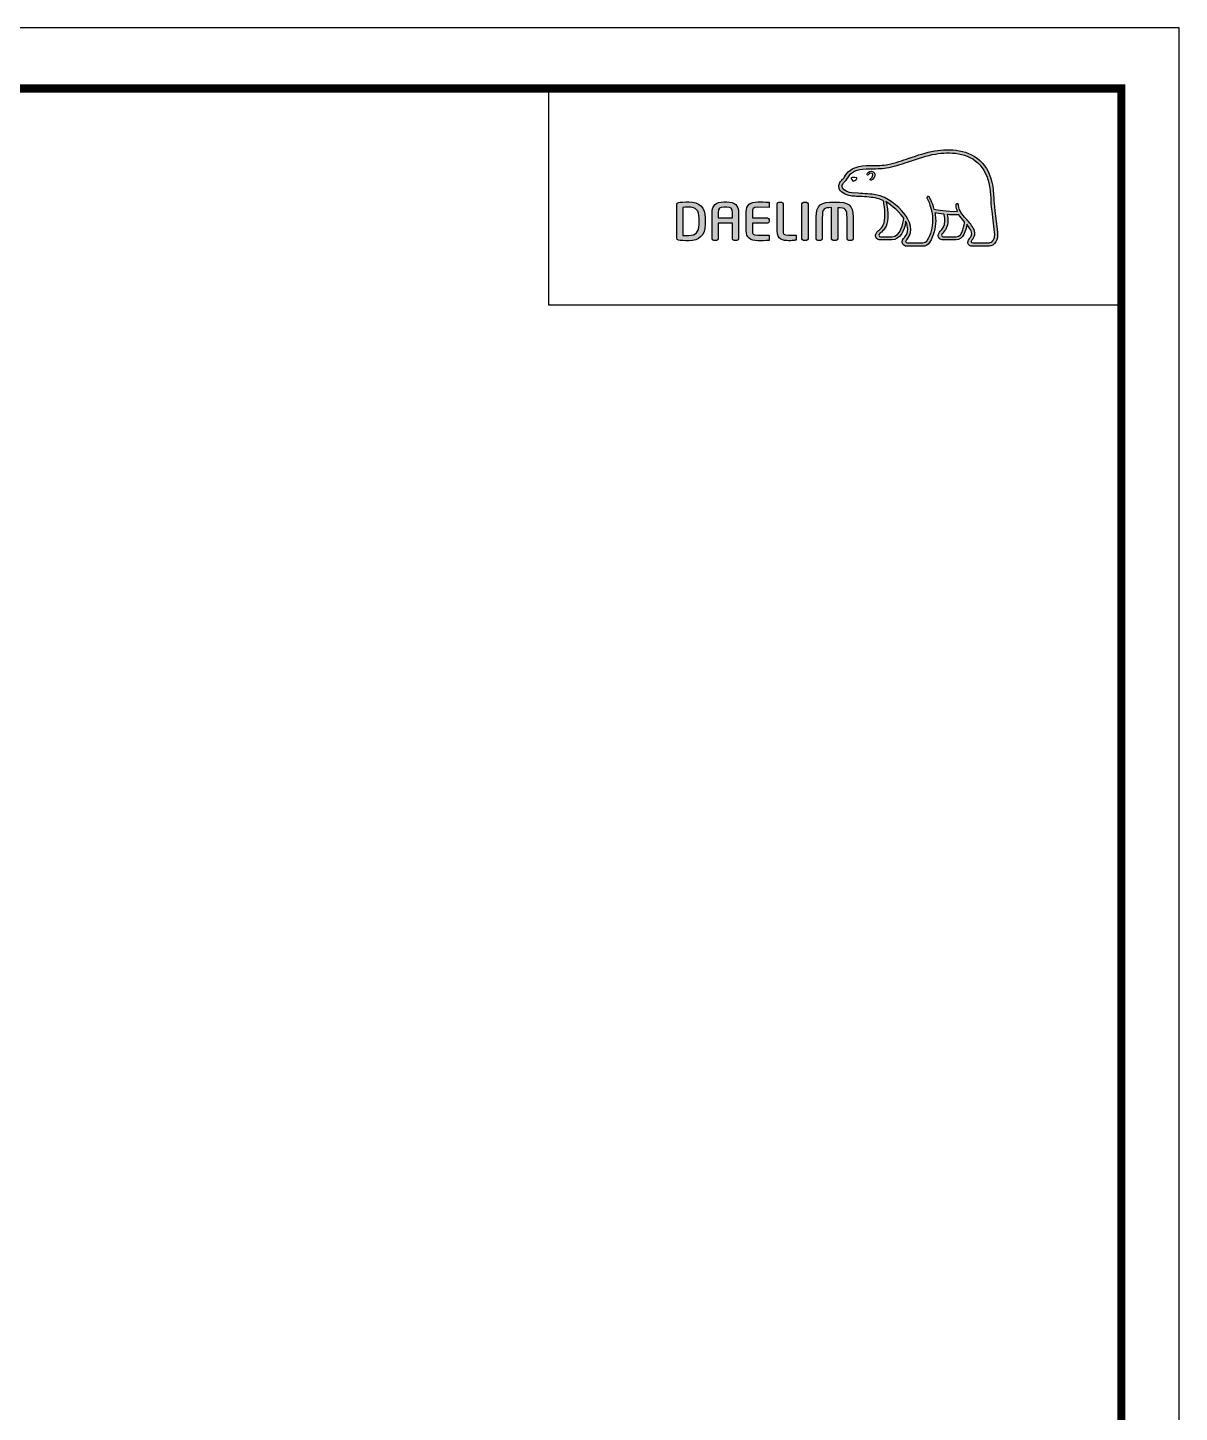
# Model space of a CAD drawing. Extents: x 2474 to 3264, y 0 to 579.
# Drawn here: x 3009.9 to 3263.9, y 273.3 to 578.8 of the extents above; entities that cross this region are included whole.
import ezdxf

# ---------------------------------------------------------------- set-up
doc = ezdxf.new("R2010")
doc.units = 0
doc.header["$LTSCALE"] = 10
doc.header["$MEASUREMENT"] = 0
doc.layers.get('0').update_dxf_attribs({"linetype": 'CONTINUOUS'})
doc.layers.add('레이어 1', color=7, linetype='CONTINUOUS')

msp = doc.modelspace()

# ---------------------------------------------------------------- hatches: boundary and pattern name
at = {"layer": '레이어 1'}
h = msp.add_hatch(color=5, dxfattribs=at)
h.dxf.hatch_style = 1
edge = h.paths.add_edge_path(flags=16)
edge.add_spline(control_points=[(3222.61, 531.63), (3222.27, 531.24), (3221.84, 531.24), (3221.82, 531.24), (3221.82, 531.24), (3218.36, 531.24), (3218.36, 531.24), (3218.23, 531.24), (3218.13, 531.27), (3218.07, 531.34), (3218.02, 531.39), (3217.99, 531.47), (3217.99, 531.56), (3217.99, 531.76), (3218.13, 531.94), (3218.28, 532.13), (3218.42, 532.31), (3218.56, 532.48), (3218.63, 532.69), (3218.82, 533.2), (3218.8, 533.74), (3218.58, 534.22), (3218.17, 535.09), (3217.56, 535.77), (3216.97, 536.43), (3216.97, 536.43), (3216.77, 536.65), (3216.77, 536.65), (3216.01, 537.5), (3215.22, 538.38), (3215.16, 539.58), (3215.14, 539.82), (3215.03, 539.96), (3214.88, 539.95), (3214.88, 539.95), (3214.66, 539.84), (3214.65, 539.84), (3214.59, 539.78), (3214.56, 539.68), (3214.56, 539.56), (3214.56, 539.56), (3214.56, 539.52), (3214.56, 539.52), (3214.59, 539.09), (3214.69, 538.67), (3214.88, 538.23), (3214.88, 538.23), (3214.89, 538.18), (3214.89, 538.18), (3214.89, 538.18), (3214.85, 538.18), (3214.85, 538.18), (3212.62, 538.09), (3210.44, 538.51), (3209.8, 538.67), (3209.41, 540.26), (3208.77, 541.31), (3208.74, 541.36), (3208.69, 541.44), (3208.61, 541.5), (3208.53, 541.52), (3208.53, 541.52), (3208.35, 541.5), (3208.32, 541.49), (3208.31, 541.47), (3208.27, 541.43), (3208.2, 541.33), (3208.2, 541.33), (3208.19, 541.25), (3208.19, 541.25), (3208.19, 541.25), (3208.25, 541.04), (3208.25, 541.04), (3208.3, 540.96), (3209.44, 538.96), (3209.44, 536.31), (3209.44, 534.68), (3209.01, 533.13), (3208.17, 531.73), (3207.96, 531.39), (3207.7, 531.24), (3207.3, 531.24), (3207.3, 531.24), (3203.89, 531.24), (3203.89, 531.24), (3203.77, 531.24), (3203.54, 531.32), (3203.54, 531.57), (3203.54, 531.7), (3203.66, 531.93), (3203.87, 532.16), (3205.3, 533.75), (3204.48, 536.22), (3203.11, 537.85), (3201.79, 539.42), (3199.64, 541.4), (3196.88, 541.89), (3195.9, 542.06), (3194.3, 542.16), (3193, 542.24), (3193, 542.24), (3191.68, 542.31), (3191.68, 542.31), (3191.01, 542.36), (3189.9, 542.78), (3189.56, 543.42), (3189.42, 543.69), (3189.43, 543.96), (3189.61, 544.27), (3189.72, 544.45), (3189.88, 544.61), (3190.07, 544.81), (3190.29, 545.03), (3190.51, 545.25), (3190.68, 545.55), (3190.68, 545.55), (3190.73, 545.65), (3190.73, 545.65), (3191.39, 546.91), (3192.75, 547.57), (3194.77, 547.63), (3194.77, 547.63), (3195.91, 547.64), (3195.91, 547.64), (3197.16, 547.65), (3198.58, 547.65), (3199.75, 547.9), (3201.39, 548.26), (3203.03, 548.82), (3204.48, 549.31), (3204.48, 549.31), (3204.53, 549.33), (3204.53, 549.33), (3206.32, 549.94), (3208.18, 550.57), (3210.07, 550.88), (3213.11, 551.39), (3217.28, 551.37), (3219.9, 548.43), (3221.11, 547.06), (3221.86, 545.19), (3222.12, 542.85), (3222.12, 542.85), (3222.11, 542.86), (3222.1, 542.87), (3222.12, 542.82), (3222.14, 542.56), (3222.25, 541.07), (3222.28, 540.36), (3222.31, 539.62), (3222.5, 538.25), (3222.5, 538.25), (3223.03, 533.67), (3223.03, 533.67), (3223.03, 533.67), (3223.06, 533.11), (3223.06, 533.11), (3223.06, 532.45), (3222.91, 531.95), (3222.61, 531.63)], knot_values=[0, 0, 0, 0, 1, 1, 1, 2, 2, 2, 3, 3, 3, 4, 4, 4, 5, 5, 5, 6, 6, 6, 7, 7, 7, 8, 8, 8, 9, 9, 9, 10, 10, 10, 11, 11, 11, 12, 12, 12, 13, 13, 13, 14, 14, 14, 15, 15, 15, 16, 16, 16, 17, 17, 17, 18, 18, 18, 19, 19, 19, 20, 20, 20, 21, 21, 21, 22, 22, 22, 23, 23, 23, 24, 24, 24, 25, 25, 25, 26, 26, 26, 27, 27, 27, 28, 28, 28, 29, 29, 29, 30, 30, 30, 31, 31, 31, 32, 32, 32, 33, 33, 33, 34, 34, 34, 35, 35, 35, 36, 36, 36, 37, 37, 37, 38, 38, 38, 39, 39, 39, 40, 40, 40, 41, 41, 41, 42, 42, 42, 43, 43, 43, 44, 44, 44, 45, 45, 45, 46, 46, 46, 47, 47, 47, 48, 48, 48, 49, 49, 49, 50, 50, 50, 51, 51, 51, 52, 52, 52, 53, 53, 53, 53], degree=3, periodic=0)
edge = h.paths.add_edge_path(flags=16)
edge.add_spline(control_points=[(3214.61, 532.62), (3214.61, 532.62), (3211.78, 532.62), (3211.78, 532.62), (3211.57, 532.62), (3211.41, 532.78), (3211.41, 533), (3211.41, 533.14), (3211.54, 533.33), (3211.66, 533.46), (3212.24, 534.01), (3212.82, 534.77), (3212.82, 536.21), (3212.82, 536.21), (3212.79, 536.86), (3212.79, 536.86), (3212.79, 536.86), (3212.68, 537.5), (3212.68, 537.5), (3212.68, 537.5), (3212.68, 537.54), (3212.68, 537.54), (3212.68, 537.54), (3212.72, 537.54), (3212.72, 537.54), (3213.24, 537.5), (3214.27, 537.44), (3215.25, 537.49), (3215.5, 537.09), (3215.9, 536.58), (3216.48, 535.91), (3216.45, 535.57), (3216.18, 532.62), (3214.61, 532.62)], knot_values=[0, 0, 0, 0, 1, 1, 1, 2, 2, 2, 3, 3, 3, 4, 4, 4, 5, 5, 5, 6, 6, 6, 7, 7, 7, 8, 8, 8, 9, 9, 9, 10, 10, 10, 11, 11, 11, 11], degree=3, periodic=0)
edge = h.paths.add_edge_path(flags=16)
edge.add_spline(control_points=[(3200.43, 532.62), (3200.43, 532.62), (3197.95, 532.62), (3197.95, 532.62), (3197.77, 532.62), (3197.57, 532.77), (3197.57, 533), (3197.57, 533.13), (3197.68, 533.3), (3197.89, 533.47), (3198.52, 533.97), (3199.47, 534.73), (3199.58, 536.82), (3199.58, 536.82), (3199.59, 537.39), (3199.59, 537.39), (3199.59, 538.28), (3199.39, 539.35), (3199.19, 540.31), (3199.19, 540.31), (3199.16, 540.4), (3199.16, 540.4), (3199.16, 540.4), (3199.24, 540.34), (3199.24, 540.34), (3199.61, 540.11), (3201.64, 538.74), (3203.08, 536.71), (3202.96, 535.75), (3202.41, 532.62), (3200.43, 532.62)], knot_values=[0, 0, 0, 0, 1, 1, 1, 2, 2, 2, 3, 3, 3, 4, 4, 4, 5, 5, 5, 6, 6, 6, 7, 7, 7, 8, 8, 8, 9, 9, 9, 10, 10, 10, 10], degree=3, periodic=0)
edge = h.paths.add_edge_path()
edge.add_spline(control_points=[(3223.73, 533.74), (3223.73, 533.74), (3223.2, 538.35), (3223.2, 538.35), (3223, 539.72), (3222.98, 540.46), (3222.95, 541.11), (3222.95, 541.11), (3222.82, 542.92), (3222.82, 542.92), (3222.54, 545.41), (3221.74, 547.42), (3220.43, 548.89), (3217.59, 552.07), (3213.17, 552.11), (3209.96, 551.58), (3207.99, 551.25), (3206.1, 550.61), (3204.28, 549.98), (3204.28, 549.98), (3204.22, 549.96), (3204.22, 549.96), (3202.8, 549.48), (3201.18, 548.93), (3199.6, 548.59), (3198.51, 548.36), (3197.15, 548.34), (3195.94, 548.34), (3195.94, 548.34), (3194.75, 548.32), (3194.75, 548.32), (3192.46, 548.27), (3190.9, 547.47), (3190.11, 545.97), (3190.11, 545.97), (3190.07, 545.9), (3190.07, 545.9), (3189.94, 545.67), (3189.75, 545.48), (3189.58, 545.31), (3189.39, 545.11), (3189.17, 544.9), (3189.01, 544.62), (3188.84, 544.34), (3188.76, 544.06), (3188.76, 543.78), (3188.76, 543.54), (3188.82, 543.31), (3188.93, 543.09), (3189.42, 542.17), (3190.81, 541.68), (3191.64, 541.62), (3191.64, 541.62), (3192.86, 541.54), (3192.89, 541.54), (3194.11, 541.47), (3195.78, 541.37), (3196.76, 541.2), (3197.33, 541.1), (3197.98, 540.9), (3198.57, 540.61), (3198.62, 540.46), (3198.93, 539.08), (3198.93, 537.39), (3198.93, 537.39), (3198.91, 536.85), (3198.91, 536.85), (3198.82, 535.06), (3198.04, 534.44), (3197.47, 533.98), (3197.42, 533.93), (3196.91, 533.51), (3196.87, 533), (3196.84, 532.72), (3196.93, 532.45), (3197.1, 532.26), (3197.29, 532.06), (3197.58, 531.96), (3197.95, 531.96), (3197.95, 531.96), (3200.43, 531.96), (3200.43, 531.96), (3202.29, 531.96), (3203.21, 533.96), (3203.49, 535.83), (3203.49, 535.83), (3203.49, 536.09), (3203.49, 536.09), (3203.49, 536.09), (3203.57, 535.96), (3203.57, 535.96), (3203.81, 535.43), (3203.95, 534.8), (3203.95, 534.32), (3203.95, 533.65), (3203.74, 533.07), (3203.35, 532.63), (3203.25, 532.53), (3202.75, 532.02), (3202.75, 531.5), (3202.75, 531.5), (3202.76, 531.42), (3202.76, 531.42), (3202.83, 530.81), (3203.32, 530.54), (3203.78, 530.54), (3203.78, 530.54), (3207.3, 530.54), (3207.3, 530.54), (3207.94, 530.54), (3208.44, 530.83), (3208.77, 531.37), (3209.67, 532.86), (3210.12, 534.47), (3210.12, 536.17), (3210.12, 536.7), (3210.07, 537.27), (3209.97, 537.85), (3209.97, 537.85), (3209.96, 537.9), (3209.96, 537.9), (3209.96, 537.9), (3210.01, 537.89), (3210.01, 537.89), (3210.43, 537.81), (3211.12, 537.69), (3211.96, 537.6), (3211.96, 537.6), (3211.98, 537.6), (3211.98, 537.6), (3211.98, 537.6), (3212.1, 536.95), (3212.1, 536.95), (3212.1, 536.95), (3212.12, 536.8), (3212.12, 536.8), (3212.12, 536.8), (3212.16, 536.22), (3212.16, 536.22), (3212.16, 534.85), (3211.53, 534.26), (3211.2, 533.94), (3211.19, 533.93), (3210.73, 533.46), (3210.68, 533.04), (3210.68, 533.04), (3210.66, 532.91), (3210.66, 532.91), (3210.66, 532.77), (3210.69, 532.52), (3210.92, 532.28), (3211.13, 532.06), (3211.44, 531.96), (3211.86, 531.96), (3211.86, 531.96), (3214.61, 531.96), (3214.61, 531.96), (3216.28, 531.96), (3216.78, 534.08), (3216.98, 535.26), (3216.98, 535.26), (3216.99, 535.39), (3216.99, 535.39), (3216.99, 535.39), (3217.06, 535.3), (3217.06, 535.3), (3217.44, 534.81), (3217.78, 534.26), (3217.94, 533.92), (3218.02, 533.74), (3218.07, 533.55), (3218.07, 533.35), (3218.07, 533.35), (3218.01, 532.95), (3218.01, 532.95), (3217.94, 532.74), (3217.8, 532.54), (3217.65, 532.35), (3217.44, 532.07), (3217.22, 531.79), (3217.22, 531.44), (3217.22, 531.44), (3217.24, 531.25), (3217.24, 531.25), (3217.34, 530.79), (3217.72, 530.54), (3218.29, 530.54), (3218.29, 530.54), (3221.82, 530.54), (3221.82, 530.54), (3221.89, 530.54), (3222.58, 530.56), (3223.12, 531.14), (3223.55, 531.61), (3223.76, 532.25), (3223.76, 533.1), (3223.76, 533.1), (3223.73, 533.73), (3223.73, 533.74)], knot_values=[0, 0, 0, 0, 1, 1, 1, 2, 2, 2, 3, 3, 3, 4, 4, 4, 5, 5, 5, 6, 6, 6, 7, 7, 7, 8, 8, 8, 9, 9, 9, 10, 10, 10, 11, 11, 11, 12, 12, 12, 13, 13, 13, 14, 14, 14, 15, 15, 15, 16, 16, 16, 17, 17, 17, 18, 18, 18, 19, 19, 19, 20, 20, 20, 21, 21, 21, 22, 22, 22, 23, 23, 23, 24, 24, 24, 25, 25, 25, 26, 26, 26, 27, 27, 27, 28, 28, 28, 29, 29, 29, 30, 30, 30, 31, 31, 31, 32, 32, 32, 33, 33, 33, 34, 34, 34, 35, 35, 35, 36, 36, 36, 37, 37, 37, 38, 38, 38, 39, 39, 39, 40, 40, 40, 41, 41, 41, 42, 42, 42, 43, 43, 43, 44, 44, 44, 45, 45, 45, 46, 46, 46, 47, 47, 47, 48, 48, 48, 49, 49, 49, 50, 50, 50, 51, 51, 51, 52, 52, 52, 53, 53, 53, 54, 54, 54, 55, 55, 55, 56, 56, 56, 57, 57, 57, 58, 58, 58, 59, 59, 59, 60, 60, 60, 61, 61, 61, 62, 62, 62, 63, 63, 63, 64, 64, 64, 65, 65, 65, 66, 66, 66, 66], degree=3, periodic=0)
edge = h.paths.add_edge_path(flags=0)
edge.add_spline(control_points=[(3191.58, 545.64), (3191.58, 545.64), (3192.09, 545.87), (3192.73, 545.63), (3192.73, 545.63), (3192.81, 545.59), (3192.71, 545.45), (3192.4, 545.03), (3192.09, 544.94), (3192.09, 544.94), (3192.09, 544.94), (3191.87, 544.86), (3191.75, 545.02), (3191.49, 545.31), (3191.49, 545.48), (3191.49, 545.48), (3191.49, 545.48), (3191.46, 545.61), (3191.58, 545.64)], knot_values=[0, 0, 0, 0, 1, 1, 1, 2, 2, 2, 3, 3, 3, 4, 4, 4, 5, 5, 5, 6, 6, 6, 6], degree=3, periodic=0)
edge = h.paths.add_edge_path(flags=0)
edge.add_spline(control_points=[(3194.97, 546.58), (3194.89, 546.5), (3194.88, 546.36), (3194.97, 546.29), (3195.05, 546.22), (3195.18, 546.23), (3195.26, 546.32), (3195.3, 546.36), (3195.72, 546.86), (3196.08, 546.6), (3196.22, 546.51), (3196.27, 546.37), (3196.25, 546.2), (3196.22, 545.92), (3195.98, 545.6), (3195.81, 545.49), (3195.71, 545.43), (3195.65, 545.31), (3195.7, 545.21), (3195.74, 545.11), (3195.87, 545.08), (3195.97, 545.13), (3196.27, 545.27), (3196.66, 545.76), (3196.71, 546.21), (3196.74, 546.53), (3196.6, 546.78), (3196.35, 546.96), (3195.81, 547.34), (3195.19, 546.83), (3194.97, 546.58)], knot_values=[0, 0, 0, 0, 1, 1, 1, 2, 2, 2, 3, 3, 3, 4, 4, 4, 5, 5, 5, 6, 6, 6, 7, 7, 7, 8, 8, 8, 9, 9, 9, 10, 10, 10, 10], degree=3, periodic=0)
edge = h.paths.add_edge_path(flags=0)
edge.add_spline(control_points=[(3194.9, 546.21), (3194.9, 546.21), (3194.9, 546.21), (3194.9, 546.21), (3194.9, 546.21), (3194.9, 546.21), (3194.9, 546.21)], knot_values=[0, 0, 0, 0, 1, 1, 1, 2, 2, 2, 2], degree=3, periodic=0)
h = msp.add_hatch(color=5, dxfattribs=at)
h.dxf.hatch_style = 2
edge = h.paths.add_edge_path()
edge.add_spline(control_points=[(3157.93, 535.31), (3157.93, 533.7), (3157.19, 532.92), (3155.68, 532.92), (3155.68, 532.92), (3154.65, 532.93), (3154.38, 532.94), (3154.38, 532.94), (3154.38, 539.11), (3154.38, 539.11), (3154.91, 539.16), (3155.68, 539.17), (3155.68, 539.17), (3157.23, 539.17), (3157.93, 538.43), (3157.93, 536.78), (3157.93, 536.78), (3157.93, 535.31), (3157.93, 535.31)], knot_values=[0, 0, 0, 0, 1, 1, 1, 2, 2, 2, 3, 3, 3, 4, 4, 4, 5, 5, 5, 6, 6, 6, 6], degree=3, periodic=0)
edge = h.paths.add_edge_path()
edge.add_spline(control_points=[(3155.68, 540.33), (3154.84, 540.33), (3153.76, 540.28), (3153.4, 540.22), (3153.18, 540.18), (3153.03, 540.02), (3153.03, 539.8), (3153.03, 539.8), (3153.03, 532.29), (3153.03, 532.29), (3153.03, 532.06), (3153.18, 531.9), (3153.41, 531.86), (3153.75, 531.81), (3154.83, 531.76), (3155.68, 531.76), (3158.02, 531.76), (3159.26, 532.99), (3159.26, 535.31), (3159.26, 535.31), (3159.26, 536.78), (3159.26, 536.78), (3159.26, 539.1), (3158.02, 540.33), (3155.68, 540.33)], knot_values=[0, 0, 0, 0, 1, 1, 1, 2, 2, 2, 3, 3, 3, 4, 4, 4, 5, 5, 5, 6, 6, 6, 7, 7, 7, 8, 8, 8, 8], degree=3, periodic=0)
h = msp.add_hatch(color=5, dxfattribs=at)
h.dxf.hatch_style = 2
edge = h.paths.add_edge_path()
edge.add_spline(control_points=[(3165.3, 536.79), (3165.3, 536.79), (3162.14, 536.79), (3162.14, 536.79), (3162.14, 536.91), (3162.14, 537.92), (3162.14, 537.92), (3162.14, 538.97), (3162.46, 539.15), (3163.4, 539.15), (3163.4, 539.15), (3164.05, 539.15), (3164.05, 539.15), (3164.99, 539.15), (3165.3, 538.97), (3165.3, 537.92), (3165.3, 537.92), (3165.3, 536.91), (3165.3, 536.79)], knot_values=[0, 0, 0, 0, 1, 1, 1, 2, 2, 2, 3, 3, 3, 4, 4, 4, 5, 5, 5, 6, 6, 6, 6], degree=3, periodic=0)
edge = h.paths.add_edge_path()
edge.add_spline(control_points=[(3164.05, 540.33), (3164.05, 540.33), (3163.4, 540.33), (3163.4, 540.33), (3161.61, 540.33), (3160.81, 539.59), (3160.81, 537.92), (3160.81, 537.92), (3160.81, 532.2), (3160.81, 532.2), (3160.81, 532), (3160.97, 531.83), (3161.17, 531.83), (3161.17, 531.83), (3161.79, 531.83), (3161.79, 531.83), (3162.01, 531.83), (3162.14, 532.02), (3162.14, 532.2), (3162.14, 532.2), (3162.14, 535.49), (3162.14, 535.61), (3162.14, 535.61), (3165.3, 535.61), (3165.3, 535.61), (3165.3, 535.49), (3165.3, 532.2), (3165.3, 532.2), (3165.3, 532), (3165.46, 531.83), (3165.66, 531.83), (3165.66, 531.83), (3166.28, 531.83), (3166.28, 531.83), (3166.5, 531.83), (3166.64, 532.03), (3166.64, 532.2), (3166.64, 532.2), (3166.64, 537.92), (3166.64, 537.92), (3166.64, 539.59), (3165.84, 540.33), (3164.05, 540.33)], knot_values=[0, 0, 0, 0, 1, 1, 1, 2, 2, 2, 3, 3, 3, 4, 4, 4, 5, 5, 5, 6, 6, 6, 7, 7, 7, 8, 8, 8, 9, 9, 9, 10, 10, 10, 11, 11, 11, 12, 12, 12, 13, 13, 13, 14, 14, 14, 14], degree=3, periodic=0)
h = msp.add_hatch(color=5, dxfattribs=at)
h.dxf.hatch_style = 2
edge = h.paths.add_edge_path()
edge.add_spline(control_points=[(3168.34, 538.15), (3168.34, 538.15), (3168.34, 533.94), (3168.34, 533.94), (3168.34, 532.47), (3169.18, 531.76), (3170.91, 531.76), (3171.67, 531.76), (3172.71, 531.77), (3173.12, 531.81), (3173.12, 531.81), (3173.33, 531.83), (3173.33, 531.83), (3173.33, 531.83), (3173.39, 531.84), (3173.39, 531.84), (3173.39, 531.84), (3173.39, 532.96), (3173.39, 532.96), (3173.39, 532.96), (3170.92, 532.96), (3170.92, 532.96), (3169.68, 532.96), (3169.68, 533.31), (3169.68, 533.94), (3169.68, 533.94), (3169.68, 535.5), (3169.68, 535.62), (3169.81, 535.62), (3173, 535.62), (3173, 535.62), (3173.21, 535.62), (3173.38, 535.79), (3173.38, 535.99), (3173.38, 535.99), (3173.38, 536.41), (3173.38, 536.41), (3173.38, 536.61), (3173.21, 536.78), (3173, 536.78), (3173, 536.78), (3169.81, 536.78), (3169.68, 536.78), (3169.68, 536.9), (3169.68, 538.15), (3169.68, 538.15), (3169.68, 538.78), (3169.68, 539.13), (3170.92, 539.13), (3170.92, 539.13), (3173.38, 539.12), (3173.38, 539.12), (3173.38, 539.12), (3173.38, 540.24), (3173.38, 540.24), (3173.38, 540.24), (3173.12, 540.26), (3173.12, 540.26), (3172.64, 540.31), (3171.52, 540.33), (3170.91, 540.33), (3169.18, 540.33), (3168.34, 539.62), (3168.34, 538.15)], knot_values=[0, 0, 0, 0, 1, 1, 1, 2, 2, 2, 3, 3, 3, 4, 4, 4, 5, 5, 5, 6, 6, 6, 7, 7, 7, 8, 8, 8, 9, 9, 9, 10, 10, 10, 11, 11, 11, 12, 12, 12, 13, 13, 13, 14, 14, 14, 15, 15, 15, 16, 16, 16, 17, 17, 17, 18, 18, 18, 19, 19, 19, 20, 20, 20, 21, 21, 21, 21], degree=3, periodic=0)
h = msp.add_hatch(color=5, dxfattribs=at)
h.dxf.hatch_style = 2
edge = h.paths.add_edge_path()
edge.add_spline(control_points=[(3175.53, 540.25), (3175.32, 540.25), (3175.15, 540.08), (3175.15, 539.88), (3175.15, 539.88), (3175.15, 533.94), (3175.15, 533.94), (3175.15, 532.01), (3176.47, 531.76), (3177.62, 531.76), (3178.46, 531.76), (3178.68, 531.79), (3178.93, 531.83), (3178.93, 531.83), (3179.08, 531.86), (3179.08, 531.86), (3179.07, 531.86), (3179.27, 531.88), (3179.27, 531.88), (3179.27, 531.88), (3179.33, 531.89), (3179.33, 531.89), (3179.33, 531.89), (3179.33, 532.96), (3179.33, 532.96), (3179.33, 532.96), (3177.63, 532.96), (3177.63, 532.96), (3176.49, 532.96), (3176.49, 533.39), (3176.49, 533.81), (3176.49, 533.81), (3176.49, 539.88), (3176.49, 539.88), (3176.49, 540.08), (3176.31, 540.25), (3176.11, 540.25), (3176.11, 540.25), (3175.53, 540.25), (3175.53, 540.25)], knot_values=[0, 0, 0, 0, 1, 1, 1, 2, 2, 2, 3, 3, 3, 4, 4, 4, 5, 5, 5, 6, 6, 6, 7, 7, 7, 8, 8, 8, 9, 9, 9, 10, 10, 10, 11, 11, 11, 12, 12, 12, 13, 13, 13, 13], degree=3, periodic=0)
h = msp.add_hatch(color=5, dxfattribs=at)
h.dxf.hatch_style = 2
edge = h.paths.add_edge_path()
edge.add_spline(control_points=[(3180.98, 540.25), (3180.76, 540.25), (3180.63, 540.07), (3180.63, 539.89), (3180.63, 539.89), (3180.63, 532.2), (3180.63, 532.2), (3180.63, 532), (3180.79, 531.83), (3180.98, 531.83), (3180.98, 531.83), (3181.61, 531.83), (3181.61, 531.83), (3181.83, 531.83), (3181.96, 532.02), (3181.96, 532.2), (3181.96, 532.2), (3181.96, 539.89), (3181.96, 539.89), (3181.96, 540.09), (3181.81, 540.25), (3181.61, 540.25), (3181.61, 540.25), (3180.98, 540.25), (3180.98, 540.25)], knot_values=[0, 0, 0, 0, 1, 1, 1, 2, 2, 2, 3, 3, 3, 4, 4, 4, 5, 5, 5, 6, 6, 6, 7, 7, 7, 8, 8, 8, 8], degree=3, periodic=0)
h = msp.add_hatch(color=5, dxfattribs=at)
h.dxf.hatch_style = 2
edge = h.paths.add_edge_path()
edge.add_spline(control_points=[(3183.76, 536.94), (3183.76, 536.94), (3183.76, 532.2), (3183.76, 532.2), (3183.76, 532), (3183.92, 531.83), (3184.12, 531.83), (3184.12, 531.83), (3184.75, 531.83), (3184.75, 531.83), (3184.98, 531.83), (3185.11, 532.02), (3185.11, 532.2), (3185.11, 532.2), (3185.11, 536.82), (3185.11, 536.82), (3185.11, 538.85), (3185.45, 539.05), (3187.17, 539.06), (3187.17, 538.93), (3187.17, 532.2), (3187.17, 532.2), (3187.17, 531.99), (3187.33, 531.83), (3187.53, 531.83), (3187.53, 531.83), (3188.15, 531.83), (3188.15, 531.83), (3188.37, 531.83), (3188.51, 532.02), (3188.51, 532.2), (3188.51, 532.2), (3188.51, 538.91), (3188.51, 539.04), (3189.31, 539.04), (3189.88, 538.97), (3190.18, 538.67), (3190.51, 538.35), (3190.57, 537.74), (3190.57, 536.82), (3190.57, 536.82), (3190.57, 532.2), (3190.57, 532.2), (3190.57, 532), (3190.73, 531.83), (3190.93, 531.83), (3190.93, 531.83), (3191.56, 531.83), (3191.56, 531.83), (3191.79, 531.83), (3191.92, 532.03), (3191.92, 532.2), (3191.92, 532.2), (3191.92, 536.94), (3191.92, 536.94), (3191.92, 539.8), (3190.9, 540.29), (3187.85, 540.29), (3184.78, 540.29), (3183.76, 539.8), (3183.76, 536.94)], knot_values=[0, 0, 0, 0, 1, 1, 1, 2, 2, 2, 3, 3, 3, 4, 4, 4, 5, 5, 5, 6, 6, 6, 7, 7, 7, 8, 8, 8, 9, 9, 9, 10, 10, 10, 11, 11, 11, 12, 12, 12, 13, 13, 13, 14, 14, 14, 15, 15, 15, 16, 16, 16, 17, 17, 17, 18, 18, 18, 19, 19, 19, 20, 20, 20, 20], degree=3, periodic=0)

# ---------------------------------------------------------------- linework, layer by layer
at = {"color": 5, "ltscale": 0.5}
msp.add_line((3124.82, 517.52), (3124.82, 565.07), dxfattribs=at)
at = {"color": 5}
msp.add_line((3200.32, 531.96), (3200.32, 531.96), dxfattribs=at)
at = {"color": 5, "ltscale": 40}
msp.add_line((3251.07, 517.52), (3124.82, 517.52), dxfattribs=at)
at = {"ltscale": 0.5}
msp.add_lwpolyline([(2473.97, 0), (3263.85, 0), (3263.85, 578.76), (2473.97, 578.76)], close=True, dxfattribs=at)
at = {"color": 5, "linetype": 'ByBlock', "lineweight": 200, "const_width": 1.82}
msp.add_lwpolyline([(2486.67, 24.78), (3251.07, 24.78), (3251.07, 565.32), (2486.67, 565.32)], close=True, dxfattribs=at)
at = {"layer": '레이어 1', "color": 5}
for points, knots in [([(3223.73, 533.74), (3223.73, 533.74), (3223.2, 538.35), (3223.2, 538.35), (3223, 539.72), (3222.98, 540.46), (3222.95, 541.11), (3222.95, 541.11), (3222.82, 542.92), (3222.82, 542.92), (3222.54, 545.41), (3221.74, 547.42), (3220.43, 548.89), (3217.59, 552.07), (3213.17, 552.11), (3209.96, 551.58), (3207.99, 551.25), (3206.1, 550.61), (3204.28, 549.98), (3204.28, 549.98), (3204.22, 549.96), (3204.22, 549.96), (3202.8, 549.48), (3201.18, 548.93), (3199.6, 548.59), (3198.51, 548.36), (3197.15, 548.34), (3195.94, 548.34), (3195.94, 548.34), (3194.75, 548.32), (3194.75, 548.32), (3192.46, 548.27), (3190.9, 547.47), (3190.11, 545.97), (3190.11, 545.97), (3190.07, 545.9), (3190.07, 545.9), (3189.94, 545.67), (3189.75, 545.48), (3189.58, 545.31), (3189.39, 545.11), (3189.17, 544.9), (3189.01, 544.62), (3188.84, 544.34), (3188.76, 544.06), (3188.76, 543.78), (3188.76, 543.54), (3188.82, 543.31), (3188.93, 543.09), (3189.42, 542.17), (3190.81, 541.68), (3191.64, 541.62), (3191.64, 541.62), (3192.86, 541.54), (3192.89, 541.54), (3194.11, 541.47), (3195.78, 541.37), (3196.76, 541.2), (3197.33, 541.1), (3197.98, 540.9), (3198.57, 540.61), (3198.62, 540.46), (3198.93, 539.08), (3198.93, 537.39), (3198.93, 537.39), (3198.91, 536.85), (3198.91, 536.85), (3198.82, 535.06), (3198.04, 534.44), (3197.47, 533.98), (3197.42, 533.93), (3196.91, 533.51), (3196.87, 533), (3196.84, 532.72), (3196.93, 532.45), (3197.1, 532.26), (3197.29, 532.06), (3197.58, 531.96), (3197.95, 531.96), (3197.95, 531.96), (3200.43, 531.96), (3200.43, 531.96), (3202.29, 531.96), (3203.21, 533.96), (3203.49, 535.83), (3203.49, 535.83), (3203.49, 536.09), (3203.49, 536.09), (3203.49, 536.09), (3203.57, 535.96), (3203.57, 535.96), (3203.81, 535.43), (3203.95, 534.8), (3203.95, 534.32), (3203.95, 533.65), (3203.74, 533.07), (3203.35, 532.63), (3203.25, 532.53), (3202.75, 532.02), (3202.75, 531.5), (3202.75, 531.5), (3202.76, 531.42), (3202.76, 531.42), (3202.83, 530.81), (3203.32, 530.54), (3203.78, 530.54), (3203.78, 530.54), (3207.3, 530.54), (3207.3, 530.54), (3207.94, 530.54), (3208.44, 530.83), (3208.77, 531.37), (3209.67, 532.86), (3210.12, 534.47), (3210.12, 536.17), (3210.12, 536.7), (3210.07, 537.27), (3209.97, 537.85), (3209.97, 537.85), (3209.96, 537.9), (3209.96, 537.9), (3209.96, 537.9), (3210.01, 537.89), (3210.01, 537.89), (3210.43, 537.81), (3211.12, 537.69), (3211.96, 537.6), (3211.96, 537.6), (3211.98, 537.6), (3211.98, 537.6), (3211.98, 537.6), (3212.1, 536.95), (3212.1, 536.95), (3212.1, 536.95), (3212.12, 536.8), (3212.12, 536.8), (3212.12, 536.8), (3212.16, 536.22), (3212.16, 536.22), (3212.16, 534.85), (3211.53, 534.26), (3211.2, 533.94), (3211.19, 533.93), (3210.73, 533.46), (3210.68, 533.04), (3210.68, 533.04), (3210.66, 532.91), (3210.66, 532.91), (3210.66, 532.77), (3210.69, 532.52), (3210.92, 532.28), (3211.13, 532.06), (3211.44, 531.96), (3211.86, 531.96), (3211.86, 531.96), (3214.61, 531.96), (3214.61, 531.96), (3216.28, 531.96), (3216.78, 534.08), (3216.98, 535.26), (3216.98, 535.26), (3216.99, 535.39), (3216.99, 535.39), (3216.99, 535.39), (3217.06, 535.3), (3217.06, 535.3), (3217.44, 534.81), (3217.78, 534.26), (3217.94, 533.92), (3218.02, 533.74), (3218.07, 533.55), (3218.07, 533.35), (3218.07, 533.35), (3218.01, 532.95), (3218.01, 532.95), (3217.94, 532.74), (3217.8, 532.54), (3217.65, 532.35), (3217.44, 532.07), (3217.22, 531.79), (3217.22, 531.44), (3217.22, 531.44), (3217.24, 531.25), (3217.24, 531.25), (3217.34, 530.79), (3217.72, 530.54), (3218.29, 530.54), (3218.29, 530.54), (3221.82, 530.54), (3221.82, 530.54), (3221.89, 530.54), (3222.58, 530.56), (3223.12, 531.14), (3223.55, 531.61), (3223.76, 532.25), (3223.76, 533.1), (3223.76, 533.1), (3223.73, 533.73), (3223.73, 533.74)], [0, 0, 0, 0, 1, 1, 1, 2, 2, 2, 3, 3, 3, 4, 4, 4, 5, 5, 5, 6, 6, 6, 7, 7, 7, 8, 8, 8, 9, 9, 9, 10, 10, 10, 11, 11, 11, 12, 12, 12, 13, 13, 13, 14, 14, 14, 15, 15, 15, 16, 16, 16, 17, 17, 17, 18, 18, 18, 19, 19, 19, 20, 20, 20, 21, 21, 21, 22, 22, 22, 23, 23, 23, 24, 24, 24, 25, 25, 25, 26, 26, 26, 27, 27, 27, 28, 28, 28, 29, 29, 29, 30, 30, 30, 31, 31, 31, 32, 32, 32, 33, 33, 33, 34, 34, 34, 35, 35, 35, 36, 36, 36, 37, 37, 37, 38, 38, 38, 39, 39, 39, 40, 40, 40, 41, 41, 41, 42, 42, 42, 43, 43, 43, 44, 44, 44, 45, 45, 45, 46, 46, 46, 47, 47, 47, 48, 48, 48, 49, 49, 49, 50, 50, 50, 51, 51, 51, 52, 52, 52, 53, 53, 53, 54, 54, 54, 55, 55, 55, 56, 56, 56, 57, 57, 57, 58, 58, 58, 59, 59, 59, 60, 60, 60, 61, 61, 61, 62, 62, 62, 63, 63, 63, 64, 64, 64, 65, 65, 65, 66, 66, 66, 66]), ([(3194.97, 546.58), (3194.89, 546.5), (3194.88, 546.36), (3194.97, 546.29), (3195.05, 546.22), (3195.18, 546.23), (3195.26, 546.32), (3195.3, 546.36), (3195.72, 546.86), (3196.08, 546.6), (3196.22, 546.51), (3196.27, 546.37), (3196.25, 546.2), (3196.22, 545.92), (3195.98, 545.6), (3195.81, 545.49), (3195.71, 545.43), (3195.65, 545.31), (3195.7, 545.21), (3195.74, 545.11), (3195.87, 545.08), (3195.97, 545.13), (3196.27, 545.27), (3196.66, 545.76), (3196.71, 546.21), (3196.74, 546.53), (3196.6, 546.78), (3196.35, 546.96), (3195.81, 547.34), (3195.19, 546.83), (3194.97, 546.58)], [0, 0, 0, 0, 1, 1, 1, 2, 2, 2, 3, 3, 3, 4, 4, 4, 5, 5, 5, 6, 6, 6, 7, 7, 7, 8, 8, 8, 9, 9, 9, 10, 10, 10, 10]), ([(3191.58, 545.64), (3191.58, 545.64), (3192.09, 545.87), (3192.73, 545.63), (3192.73, 545.63), (3192.81, 545.59), (3192.71, 545.45), (3192.4, 545.03), (3192.09, 544.94), (3192.09, 544.94), (3192.09, 544.94), (3191.87, 544.86), (3191.75, 545.02), (3191.49, 545.31), (3191.49, 545.48), (3191.49, 545.48), (3191.49, 545.48), (3191.46, 545.61), (3191.58, 545.64)], [0, 0, 0, 0, 1, 1, 1, 2, 2, 2, 3, 3, 3, 4, 4, 4, 5, 5, 5, 6, 6, 6, 6]), ([(3194.9, 546.21), (3194.9, 546.21), (3194.9, 546.21), (3194.9, 546.21), (3194.9, 546.21), (3194.9, 546.21), (3194.9, 546.21)], [0, 0, 0, 0, 1, 1, 1, 2, 2, 2, 2]), ([(3208.25, 541.04), (3208.3, 540.96), (3209.44, 538.96), (3209.44, 536.31), (3209.44, 534.68), (3209.01, 533.13), (3208.17, 531.73)], [24, 24, 24, 24, 25, 25, 25, 26, 26, 26, 26]), ([(3155.68, 540.33), (3154.84, 540.33), (3153.76, 540.28), (3153.4, 540.22), (3153.18, 540.18), (3153.03, 540.02), (3153.03, 539.8), (3153.03, 539.8), (3153.03, 532.29), (3153.03, 532.29), (3153.03, 532.06), (3153.18, 531.9), (3153.41, 531.86), (3153.75, 531.81), (3154.83, 531.76), (3155.68, 531.76), (3158.02, 531.76), (3159.26, 532.99), (3159.26, 535.31), (3159.26, 535.31), (3159.26, 536.78), (3159.26, 536.78), (3159.26, 539.1), (3158.02, 540.33), (3155.68, 540.33)], [0, 0, 0, 0, 1, 1, 1, 2, 2, 2, 3, 3, 3, 4, 4, 4, 5, 5, 5, 6, 6, 6, 7, 7, 7, 8, 8, 8, 8]), ([(3157.93, 535.31), (3157.93, 533.7), (3157.19, 532.92), (3155.68, 532.92), (3155.68, 532.92), (3154.65, 532.93), (3154.38, 532.94), (3154.38, 532.94), (3154.38, 539.11), (3154.38, 539.11), (3154.91, 539.16), (3155.68, 539.17), (3155.68, 539.17), (3157.23, 539.17), (3157.93, 538.43), (3157.93, 536.78), (3157.93, 536.78), (3157.93, 535.31), (3157.93, 535.31)], [0, 0, 0, 0, 1, 1, 1, 2, 2, 2, 3, 3, 3, 4, 4, 4, 5, 5, 5, 6, 6, 6, 6]), ([(3164.05, 540.33), (3164.05, 540.33), (3163.4, 540.33), (3163.4, 540.33), (3161.61, 540.33), (3160.81, 539.59), (3160.81, 537.92), (3160.81, 537.92), (3160.81, 532.2), (3160.81, 532.2), (3160.81, 532), (3160.97, 531.83), (3161.17, 531.83), (3161.17, 531.83), (3161.79, 531.83), (3161.79, 531.83), (3162.01, 531.83), (3162.14, 532.02), (3162.14, 532.2), (3162.14, 532.2), (3162.14, 535.49), (3162.14, 535.61), (3162.14, 535.61), (3165.3, 535.61), (3165.3, 535.61), (3165.3, 535.49), (3165.3, 532.2), (3165.3, 532.2), (3165.3, 532), (3165.46, 531.83), (3165.66, 531.83), (3165.66, 531.83), (3166.28, 531.83), (3166.28, 531.83), (3166.5, 531.83), (3166.64, 532.03), (3166.64, 532.2), (3166.64, 532.2), (3166.64, 537.92), (3166.64, 537.92), (3166.64, 539.59), (3165.84, 540.33), (3164.05, 540.33)], [0, 0, 0, 0, 1, 1, 1, 2, 2, 2, 3, 3, 3, 4, 4, 4, 5, 5, 5, 6, 6, 6, 7, 7, 7, 8, 8, 8, 9, 9, 9, 10, 10, 10, 11, 11, 11, 12, 12, 12, 13, 13, 13, 14, 14, 14, 14]), ([(3165.3, 536.79), (3165.3, 536.79), (3162.14, 536.79), (3162.14, 536.79), (3162.14, 536.91), (3162.14, 537.92), (3162.14, 537.92), (3162.14, 538.97), (3162.46, 539.15), (3163.4, 539.15), (3163.4, 539.15), (3164.05, 539.15), (3164.05, 539.15), (3164.99, 539.15), (3165.3, 538.97), (3165.3, 537.92), (3165.3, 537.92), (3165.3, 536.91), (3165.3, 536.79)], [0, 0, 0, 0, 1, 1, 1, 2, 2, 2, 3, 3, 3, 4, 4, 4, 5, 5, 5, 6, 6, 6, 6]), ([(3168.34, 538.15), (3168.34, 538.15), (3168.34, 533.94), (3168.34, 533.94), (3168.34, 532.47), (3169.18, 531.76), (3170.91, 531.76), (3171.67, 531.76), (3172.71, 531.77), (3173.12, 531.81), (3173.12, 531.81), (3173.33, 531.83), (3173.33, 531.83), (3173.33, 531.83), (3173.39, 531.84), (3173.39, 531.84), (3173.39, 531.84), (3173.39, 532.96), (3173.39, 532.96), (3173.39, 532.96), (3170.92, 532.96), (3170.92, 532.96), (3169.68, 532.96), (3169.68, 533.31), (3169.68, 533.94), (3169.68, 533.94), (3169.68, 535.5), (3169.68, 535.62), (3169.81, 535.62), (3173, 535.62), (3173, 535.62), (3173.21, 535.62), (3173.38, 535.79), (3173.38, 535.99), (3173.38, 535.99), (3173.38, 536.41), (3173.38, 536.41), (3173.38, 536.61), (3173.21, 536.78), (3173, 536.78), (3173, 536.78), (3169.81, 536.78), (3169.68, 536.78), (3169.68, 536.9), (3169.68, 538.15), (3169.68, 538.15), (3169.68, 538.78), (3169.68, 539.13), (3170.92, 539.13), (3170.92, 539.13), (3173.38, 539.12), (3173.38, 539.12), (3173.38, 539.12), (3173.38, 540.24), (3173.38, 540.24), (3173.38, 540.24), (3173.12, 540.26), (3173.12, 540.26), (3172.64, 540.31), (3171.52, 540.33), (3170.91, 540.33), (3169.18, 540.33), (3168.34, 539.62), (3168.34, 538.15)], [0, 0, 0, 0, 1, 1, 1, 2, 2, 2, 3, 3, 3, 4, 4, 4, 5, 5, 5, 6, 6, 6, 7, 7, 7, 8, 8, 8, 9, 9, 9, 10, 10, 10, 11, 11, 11, 12, 12, 12, 13, 13, 13, 14, 14, 14, 15, 15, 15, 16, 16, 16, 17, 17, 17, 18, 18, 18, 19, 19, 19, 20, 20, 20, 21, 21, 21, 21]), ([(3175.53, 540.25), (3175.32, 540.25), (3175.15, 540.08), (3175.15, 539.88), (3175.15, 539.88), (3175.15, 533.94), (3175.15, 533.94), (3175.15, 532.01), (3176.47, 531.76), (3177.62, 531.76), (3178.46, 531.76), (3178.68, 531.79), (3178.93, 531.83), (3178.93, 531.83), (3179.08, 531.86), (3179.08, 531.86), (3179.07, 531.86), (3179.27, 531.88), (3179.27, 531.88), (3179.27, 531.88), (3179.33, 531.89), (3179.33, 531.89), (3179.33, 531.89), (3179.33, 532.96), (3179.33, 532.96), (3179.33, 532.96), (3177.63, 532.96), (3177.63, 532.96), (3176.49, 532.96), (3176.49, 533.39), (3176.49, 533.81), (3176.49, 533.81), (3176.49, 539.88), (3176.49, 539.88), (3176.49, 540.08), (3176.31, 540.25), (3176.11, 540.25), (3176.11, 540.25), (3175.53, 540.25), (3175.53, 540.25)], [0, 0, 0, 0, 1, 1, 1, 2, 2, 2, 3, 3, 3, 4, 4, 4, 5, 5, 5, 6, 6, 6, 7, 7, 7, 8, 8, 8, 9, 9, 9, 10, 10, 10, 11, 11, 11, 12, 12, 12, 13, 13, 13, 13]), ([(3180.98, 540.25), (3180.76, 540.25), (3180.63, 540.07), (3180.63, 539.89), (3180.63, 539.89), (3180.63, 532.2), (3180.63, 532.2), (3180.63, 532), (3180.79, 531.83), (3180.98, 531.83), (3180.98, 531.83), (3181.61, 531.83), (3181.61, 531.83), (3181.83, 531.83), (3181.96, 532.02), (3181.96, 532.2), (3181.96, 532.2), (3181.96, 539.89), (3181.96, 539.89), (3181.96, 540.09), (3181.81, 540.25), (3181.61, 540.25), (3181.61, 540.25), (3180.98, 540.25), (3180.98, 540.25)], [0, 0, 0, 0, 1, 1, 1, 2, 2, 2, 3, 3, 3, 4, 4, 4, 5, 5, 5, 6, 6, 6, 7, 7, 7, 8, 8, 8, 8]), ([(3183.76, 536.94), (3183.76, 536.94), (3183.76, 532.2), (3183.76, 532.2), (3183.76, 532), (3183.92, 531.83), (3184.12, 531.83), (3184.12, 531.83), (3184.75, 531.83), (3184.75, 531.83), (3184.98, 531.83), (3185.11, 532.02), (3185.11, 532.2), (3185.11, 532.2), (3185.11, 536.82), (3185.11, 536.82), (3185.11, 538.85), (3185.45, 539.05), (3187.17, 539.06), (3187.17, 538.93), (3187.17, 532.2), (3187.17, 532.2), (3187.17, 531.99), (3187.33, 531.83), (3187.53, 531.83), (3187.53, 531.83), (3188.15, 531.83), (3188.15, 531.83), (3188.37, 531.83), (3188.51, 532.02), (3188.51, 532.2), (3188.51, 532.2), (3188.51, 538.91), (3188.51, 539.04), (3189.31, 539.04), (3189.88, 538.97), (3190.18, 538.67), (3190.51, 538.35), (3190.57, 537.74), (3190.57, 536.82), (3190.57, 536.82), (3190.57, 532.2), (3190.57, 532.2), (3190.57, 532), (3190.73, 531.83), (3190.93, 531.83), (3190.93, 531.83), (3191.56, 531.83), (3191.56, 531.83), (3191.79, 531.83), (3191.92, 532.03), (3191.92, 532.2), (3191.92, 532.2), (3191.92, 536.94), (3191.92, 536.94), (3191.92, 539.8), (3190.9, 540.29), (3187.85, 540.29), (3184.78, 540.29), (3183.76, 539.8), (3183.76, 536.94)], [0, 0, 0, 0, 1, 1, 1, 2, 2, 2, 3, 3, 3, 4, 4, 4, 5, 5, 5, 6, 6, 6, 7, 7, 7, 8, 8, 8, 9, 9, 9, 10, 10, 10, 11, 11, 11, 12, 12, 12, 13, 13, 13, 14, 14, 14, 15, 15, 15, 16, 16, 16, 17, 17, 17, 18, 18, 18, 19, 19, 19, 20, 20, 20, 20]), ([(3200.43, 532.62), (3200.43, 532.62), (3197.95, 532.62), (3197.95, 532.62), (3197.77, 532.62), (3197.57, 532.77), (3197.57, 533), (3197.57, 533.13), (3197.68, 533.3), (3197.89, 533.47), (3198.52, 533.97), (3199.47, 534.73), (3199.58, 536.82), (3199.58, 536.82), (3199.59, 537.39), (3199.59, 537.39), (3199.59, 538.28), (3199.39, 539.35), (3199.19, 540.31), (3199.19, 540.31), (3199.16, 540.4), (3199.16, 540.4), (3199.16, 540.4), (3199.24, 540.34), (3199.24, 540.34), (3199.61, 540.11), (3201.64, 538.74), (3203.08, 536.71), (3202.96, 535.75), (3202.41, 532.62), (3200.43, 532.62)], [0, 0, 0, 0, 1, 1, 1, 2, 2, 2, 3, 3, 3, 4, 4, 4, 5, 5, 5, 6, 6, 6, 7, 7, 7, 8, 8, 8, 9, 9, 9, 10, 10, 10, 10]), ([(3214.61, 532.62), (3214.61, 532.62), (3211.78, 532.62), (3211.78, 532.62), (3211.57, 532.62), (3211.41, 532.78), (3211.41, 533), (3211.41, 533.14), (3211.54, 533.33), (3211.66, 533.46), (3212.24, 534.01), (3212.82, 534.77), (3212.82, 536.21), (3212.82, 536.21), (3212.79, 536.86), (3212.79, 536.86), (3212.79, 536.86), (3212.68, 537.5), (3212.68, 537.5), (3212.68, 537.5), (3212.68, 537.54), (3212.68, 537.54), (3212.68, 537.54), (3212.72, 537.54), (3212.72, 537.54), (3213.24, 537.5), (3214.27, 537.44), (3215.25, 537.49), (3215.5, 537.09), (3215.9, 536.58), (3216.48, 535.91), (3216.45, 535.57), (3216.18, 532.62), (3214.61, 532.62)], [0, 0, 0, 0, 1, 1, 1, 2, 2, 2, 3, 3, 3, 4, 4, 4, 5, 5, 5, 6, 6, 6, 7, 7, 7, 8, 8, 8, 9, 9, 9, 10, 10, 10, 11, 11, 11, 11]), ([(3203.89, 531.24), (3203.77, 531.24), (3203.54, 531.32), (3203.54, 531.57), (3203.54, 531.7), (3203.66, 531.93), (3203.87, 532.16)], [28, 28, 28, 28, 29, 29, 29, 30, 30, 30, 30]), ([(3218.07, 531.34), (3218.02, 531.39), (3217.99, 531.47), (3217.99, 531.56), (3217.99, 531.76), (3218.13, 531.94), (3218.28, 532.13)], [3, 3, 3, 3, 4, 4, 4, 5, 5, 5, 5])]:
    msp.add_open_spline(points, degree=3, knots=knots, dxfattribs=at)
for points in [[(3204.53, 549.33), (3206.32, 549.94), (3208.18, 550.57), (3210.07, 550.88)], [(3210.07, 550.88), (3213.11, 551.39), (3217.28, 551.37), (3219.9, 548.43)], [(3190.73, 545.65), (3191.39, 546.91), (3192.75, 547.57), (3194.77, 547.63)], [(3194.77, 547.63), (3194.77, 547.63), (3195.91, 547.64), (3195.91, 547.64)], [(3195.91, 547.64), (3197.16, 547.65), (3198.58, 547.65), (3199.75, 547.9)], [(3199.75, 547.9), (3201.39, 548.26), (3203.03, 548.82), (3204.48, 549.31)], [(3204.48, 549.31), (3204.48, 549.31), (3204.53, 549.33), (3204.53, 549.33)], [(3219.9, 548.43), (3221.11, 547.06), (3221.86, 545.19), (3222.12, 542.85)], [(3189.56, 543.42), (3189.42, 543.69), (3189.43, 543.96), (3189.61, 544.27)], [(3189.61, 544.27), (3189.72, 544.45), (3189.88, 544.61), (3190.07, 544.81)], [(3190.07, 544.81), (3190.29, 545.03), (3190.51, 545.25), (3190.68, 545.55)], [(3190.68, 545.55), (3190.68, 545.55), (3190.73, 545.65), (3190.73, 545.65)], [(3191.68, 542.31), (3191.01, 542.36), (3189.9, 542.78), (3189.56, 543.42)], [(3193, 542.24), (3193, 542.24), (3191.68, 542.31), (3191.68, 542.31)], [(3196.88, 541.89), (3195.9, 542.06), (3194.3, 542.16), (3193, 542.24)], [(3203.11, 537.85), (3201.79, 539.42), (3199.64, 541.4), (3196.88, 541.89)], [(3208.2, 541.33), (3208.2, 541.33), (3208.19, 541.25), (3208.19, 541.25)], [(3208.19, 541.25), (3208.19, 541.25), (3208.25, 541.04), (3208.25, 541.04)], [(3208.32, 541.49), (3208.31, 541.47), (3208.27, 541.43), (3208.2, 541.33)], [(3208.53, 541.52), (3208.53, 541.52), (3208.35, 541.5), (3208.32, 541.49)], [(3208.74, 541.36), (3208.69, 541.44), (3208.61, 541.5), (3208.53, 541.52)], [(3209.8, 538.67), (3209.41, 540.26), (3208.77, 541.31), (3208.74, 541.36)], [(3222.12, 542.85), (3222.12, 542.85), (3222.11, 542.86), (3222.1, 542.87)], [(3222.1, 542.87), (3222.12, 542.82), (3222.14, 542.56), (3222.25, 541.07)], [(3222.25, 541.07), (3222.28, 540.36), (3222.31, 539.62), (3222.5, 538.25)], [(3203.87, 532.16), (3205.3, 533.75), (3204.48, 536.22), (3203.11, 537.85)], [(3214.85, 538.18), (3212.62, 538.09), (3210.44, 538.51), (3209.8, 538.67)], [(3214.65, 539.84), (3214.59, 539.78), (3214.56, 539.68), (3214.56, 539.56)], [(3214.56, 539.56), (3214.56, 539.56), (3214.56, 539.52), (3214.56, 539.52)], [(3214.56, 539.52), (3214.59, 539.09), (3214.69, 538.67), (3214.88, 538.23)], [(3214.88, 539.95), (3214.88, 539.95), (3214.66, 539.84), (3214.65, 539.84)], [(3214.89, 538.18), (3214.89, 538.18), (3214.85, 538.18), (3214.85, 538.18)], [(3215.16, 539.58), (3215.14, 539.82), (3215.03, 539.96), (3214.88, 539.95)], [(3214.88, 538.23), (3214.88, 538.23), (3214.89, 538.18), (3214.89, 538.18)], [(3216.77, 536.65), (3216.01, 537.5), (3215.22, 538.38), (3215.16, 539.58)], [(3222.5, 538.25), (3222.5, 538.25), (3223.03, 533.67), (3223.03, 533.67)], [(3216.97, 536.43), (3216.97, 536.43), (3216.77, 536.65), (3216.77, 536.65)], [(3218.58, 534.22), (3218.17, 535.09), (3217.56, 535.77), (3216.97, 536.43)], [(3208.17, 531.73), (3207.96, 531.39), (3207.7, 531.24), (3207.3, 531.24)], [(3218.28, 532.13), (3218.42, 532.31), (3218.56, 532.48), (3218.63, 532.69)], [(3218.63, 532.69), (3218.82, 533.2), (3218.8, 533.74), (3218.58, 534.22)], [(3222.61, 531.63), (3222.27, 531.24), (3221.84, 531.24), (3221.82, 531.24)], [(3223.06, 533.11), (3223.06, 532.45), (3222.91, 531.95), (3222.61, 531.63)], [(3223.03, 533.67), (3223.03, 533.67), (3223.06, 533.11), (3223.06, 533.11)], [(3207.3, 531.24), (3207.3, 531.24), (3203.89, 531.24), (3203.89, 531.24)], [(3218.36, 531.24), (3218.23, 531.24), (3218.13, 531.27), (3218.07, 531.34)], [(3221.82, 531.24), (3221.82, 531.24), (3218.36, 531.24), (3218.36, 531.24)]]:
    msp.add_open_spline(points, degree=3, dxfattribs=at)

doc.saveas('drawing.dxf')
